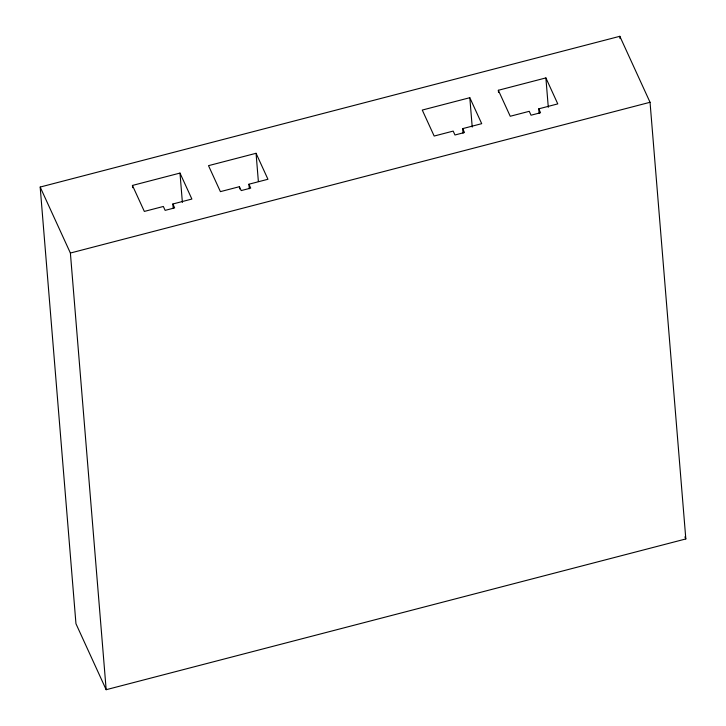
<?xml version="1.0" encoding="UTF-8"?>
<svg xmlns="http://www.w3.org/2000/svg" width="726" height="726" viewBox="0 0 726 726"><rect width="100%" height="100%" fill="white"/><g stroke="black" fill="none" stroke-linecap="round" stroke-linejoin="round"><path stroke-width="1.09" d="M40.175 187.054L619.832 36.3L650.042 102.284L685.825 538.946L106.168 689.7L75.958 623.716L40.175 187.054L70.386 253.038L106.168 689.7M132.622 187.698L132.441 185.439L179.984 173.078L191.882 199.051L172.861 203.997L173.233 208.516M256.06 153.295L208.507 165.655L220.405 191.637L239.426 186.691L241.204 190.584L250.715 188.116L248.927 184.213L267.948 179.268L256.06 153.295L258.374 181.536M469.813 97.701L422.269 110.062L434.166 136.043L453.178 131.097L454.966 134.991L464.477 132.522L462.689 128.62L481.71 123.674L469.813 97.701L472.218 127.068M498.526 92.538L498.345 90.278L545.888 77.918L557.777 103.891L538.765 108.836L539.128 113.356M70.386 253.038L650.042 102.284M538.765 108.836L540.543 112.739L531.033 115.207L529.254 111.314L510.233 116.26L498.345 90.278M684.881 536.886L685.825 538.946M172.861 203.997L174.648 207.899L165.138 210.368L163.35 206.474L144.338 211.42L132.441 185.439M619.832 36.3L620.022 38.56M545.888 77.918L548.293 107.285M462.689 128.62L463.061 133.139M248.927 184.213L249.299 188.733M239.426 186.691L239.607 188.951M179.984 173.078L182.389 202.445"/></g></svg>
